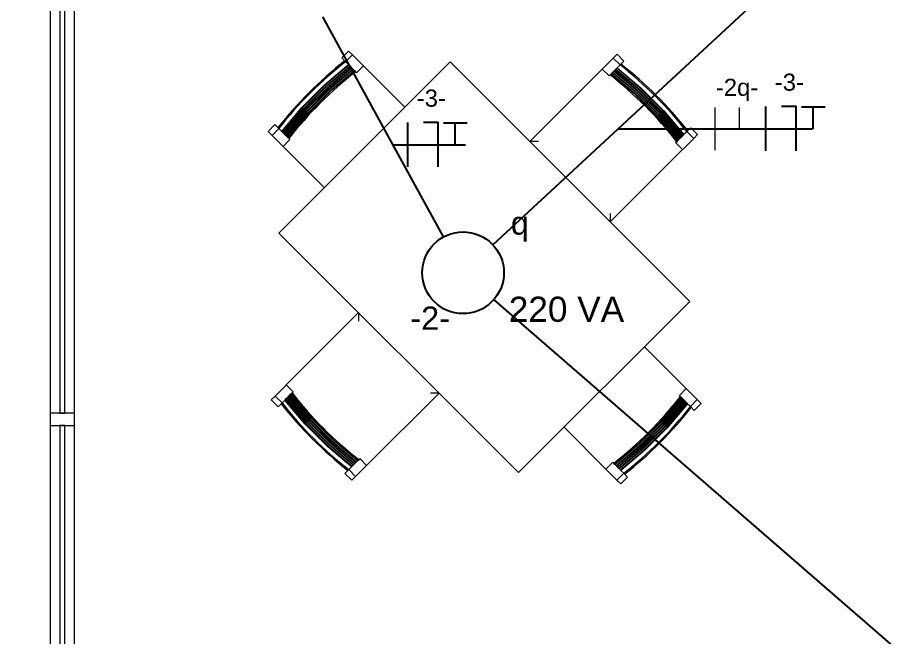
# Model space of a CAD drawing. Header units: metres. Extents: x -182 to 99, y 70 to 117.
# Drawn here: x -6.919 to -3.288, y 97.056 to 99.617 of the extents above; entities that cross this region are included whole.
import ezdxf

# ---------------------------------------------------------------- set-up
doc = ezdxf.new("R2010")
doc.units = ezdxf.units.M
doc.header["$LTSCALE"] = 0.01
for name, color, linetype, lineweight in [('A-GLAZ', 6, 'Continuous', 9), ('A-GLAZ-CWMG', 3, 'Continuous', 9), ('I-FURN', 6, 'Continuous', 9)]:
    doc.layers.add(name, color=color, linetype=linetype, lineweight=lineweight)
for name, color, linetype in [('FIAÇÃO', 10, 'Continuous'), ('Força', 7, 'Continuous'), ('Iluminação', 7, 'Continuous')]:
    doc.layers.add(name, color=color, linetype=linetype)
doc.styles.add('Arial', font='arial.ttf', dxfattribs={"height": 0.29506})
doc.styles.add('Arial_2', font='arial.ttf', dxfattribs={"height": 0.258177})
doc.dimstyles.new('Diagonal', dxfattribs={"dimscale": 0.3048, "dimtxt": 0.258177, "dimasz": 1.025262, "dimexe": 0.984252, "dimexo": 0.615157, "dimgap": 0.04101, "dimtad": 1, "dimrnd": 0.01, "dimzin": 0, "dimdsep": 46, "dimtxsty": 'Arial_2', "dimblk1": 'OBLIQUE', "dimblk2": 'OBLIQUE', "dimsah": 1, "dimcen": 0.09, "dimse1": 1, "dimse2": 1, "dimazin": 0, "dimtfac": 1, "dimtix": 1, "dimtmove": 0, "dimatfit": 3, "dimfxl": 1, "dimtvp": 1, "dimtfill": 1, "dimtolj": 1, "dimtzin": 0, "dimarcsym": 2})

# ---------------------------------------------------------------- blocks, each defined once
blk = doc.blocks.new('M_Mesa-Comedor - jou-244747-Nivel 4')
at = {"layer": 'I-FURN'}
for p, q in [((0.7183, 0.5952), (-0.6817, 0.5952)), ((-0.6817, 0.5952), (-0.6817, -0.4048)), ((0.7183, -0.4048), (0.7183, 0.5952)), ((-0.6817, -0.4048), (0.7183, -0.4048))]:
    blk.add_line(p, q, dxfattribs=at)
blk = doc.blocks.new('MS-Chaise - MS-Chaise-V5-Nivel 4')
at = {"layer": 'I-FURN'}
for p, q in [((0.42, 0.7035), (0.42, 0.7261)), ((0.46, 0.7261), (0.42, 0.7261)), ((0.46, 0.7261), (0.46, 0.7035)), ((0.85, 0.7035), (0.85, 0.7261)), ((0.85, 0.7261), (0.89, 0.7261)), ((0.89, 0.7261), (0.89, 0.7035)), ((0.42, 0.6397), (0.42, 0.7035)), ((0.46, 0.7035), (0.42, 0.7035)), ((0.46, 0.7085), (0.46, 0.7035)), ((0.46, 0.6869), (0.46, 0.7035)), ((0.46, 0.7035), (0.46, 0.6869)), ((0.85, 0.7035), (0.85, 0.7085)), ((0.85, 0.7035), (0.85, 0.6869)), ((0.85, 0.6869), (0.85, 0.7035)), ((0.85, 0.7035), (0.89, 0.7035)), ((0.89, 0.7035), (0.89, 0.6397)), ((0.46, 0.6869), (0.46, 0.6841)), ((0.46, 0.6785), (0.46, 0.6841)), ((0.46, 0.6841), (0.46, 0.6785)), ((0.46, 0.6785), (0.46, 0.6757)), ((0.46, 0.6701), (0.46, 0.6757)), ((0.46, 0.6757), (0.46, 0.6701)), ((0.46, 0.6701), (0.46, 0.6673)), ((0.46, 0.6616), (0.46, 0.6673)), ((0.46, 0.6673), (0.46, 0.6616)), ((0.46, 0.6616), (0.46, 0.6588)), ((0.46, 0.6532), (0.46, 0.6588)), ((0.46, 0.6588), (0.46, 0.6532)), ((0.85, 0.6841), (0.85, 0.6869)), ((0.85, 0.6841), (0.85, 0.6785)), ((0.85, 0.6785), (0.85, 0.6841)), ((0.85, 0.6757), (0.85, 0.6785)), ((0.85, 0.6757), (0.85, 0.6701)), ((0.85, 0.6701), (0.85, 0.6757)), ((0.85, 0.6673), (0.85, 0.6701)), ((0.85, 0.6673), (0.85, 0.6616)), ((0.85, 0.6616), (0.85, 0.6673)), ((0.85, 0.6588), (0.85, 0.6616)), ((0.85, 0.6588), (0.85, 0.6532)), ((0.85, 0.6532), (0.85, 0.6588)), ((0.42, 0.6391), (0.42, 0.6397)), ((0.42, 0.6391), (0.42, 0.2161)), ((0.42, 0.6391), (0.46, 0.6391)), ((0.46, 0.6532), (0.46, 0.6504)), ((0.46, 0.645), (0.46, 0.6504)), ((0.46, 0.6504), (0.46, 0.6397)), ((0.46, 0.6397), (0.46, 0.6391)), ((0.85, 0.6504), (0.85, 0.6532)), ((0.85, 0.6504), (0.85, 0.645)), ((0.85, 0.6397), (0.85, 0.6504)), ((0.85, 0.6391), (0.85, 0.6397)), ((0.85, 0.6391), (0.89, 0.6391)), ((0.89, 0.6397), (0.89, 0.6391)), ((0.89, 0.2161), (0.89, 0.6391))]:
    blk.add_line(p, q, dxfattribs=at)
at = {"layer": 'I-FURN', "flags": 128}
for points in [[(0.46, 0.6869), (0.5899, 0.6976), (0.7201, 0.6976), (0.85, 0.6869)], [(0.85, 0.6841), (0.7201, 0.6948), (0.5899, 0.6948), (0.46, 0.6841)], [(0.46, 0.6785), (0.5899, 0.6891), (0.7201, 0.6891), (0.85, 0.6785)], [(0.85, 0.6757), (0.7201, 0.6863), (0.5899, 0.6863), (0.46, 0.6757)], [(0.46, 0.6701), (0.5899, 0.6807), (0.7201, 0.6807), (0.85, 0.6701)], [(0.85, 0.6673), (0.7201, 0.6779), (0.5899, 0.6779), (0.46, 0.6673)], [(0.46, 0.6616), (0.5899, 0.6723), (0.7201, 0.6723), (0.85, 0.6616)], [(0.85, 0.6588), (0.7201, 0.6695), (0.5899, 0.6695), (0.46, 0.6588)], [(0.46, 0.6532), (0.5899, 0.6638), (0.7201, 0.6638), (0.85, 0.6532)], [(0.85, 0.6504), (0.7201, 0.661), (0.5899, 0.661), (0.46, 0.6504)]]:
    blk.add_lwpolyline(points, dxfattribs=at)
at = {"layer": 'I-FURN'}
for centre, major_axis, start_param, end_param in [((0.655, -0.8779), (1.6139, 0), 1.449673, 1.69192), ((0.655, -0.8779), (1.6089, 0), 1.449295, 1.692298), ((0.655, -0.9365), (1.6089, 0), 1.449295, 1.692298)]:
    blk.add_ellipse(centre, major_axis=major_axis, ratio=0.990268, start_param=start_param, end_param=end_param, dxfattribs=at)
for points in [[(0.42, 0.2161), (0.42, 0.2161), (0.4203, 0.2164), (0.4214, 0.2175), (0.4232, 0.2194), (0.4258, 0.2219), (0.4288, 0.225), (0.4324, 0.2285), (0.4364, 0.2325), (0.4406, 0.2368), (0.4435, 0.2396), (0.445, 0.2411)], [(0.89, 0.2161), (0.89, 0.2161), (0.8897, 0.2164), (0.8886, 0.2175), (0.8868, 0.2194), (0.8842, 0.2219), (0.8812, 0.225), (0.8776, 0.2285), (0.8736, 0.2325), (0.8694, 0.2367), (0.8665, 0.2397), (0.865, 0.2411)]]:
    blk.add_open_spline(points, degree=3, dxfattribs=at)
blk = doc.blocks.new('MS-Chaise - MS-Chaise-V6-Nivel 4')
at = {"layer": 'I-FURN'}
for p, q in [((0.42, -0.3948), (0.42, -0.6391)), ((0.89, -0.6391), (0.89, -0.3948)), ((0.46, -0.6391), (0.42, -0.6391)), ((0.42, -0.6397), (0.42, -0.6391)), ((0.42, -0.7035), (0.42, -0.6397)), ((0.46, -0.6391), (0.46, -0.6397)), ((0.46, -0.6397), (0.46, -0.6504)), ((0.46, -0.6504), (0.46, -0.645)), ((0.46, -0.6504), (0.46, -0.6532)), ((0.46, -0.6588), (0.46, -0.6532)), ((0.46, -0.6532), (0.46, -0.6588)), ((0.89, -0.6391), (0.85, -0.6391)), ((0.85, -0.6397), (0.85, -0.6391)), ((0.85, -0.6504), (0.85, -0.6397)), ((0.85, -0.645), (0.85, -0.6504)), ((0.85, -0.6532), (0.85, -0.6504)), ((0.85, -0.6532), (0.85, -0.6588)), ((0.85, -0.6588), (0.85, -0.6532)), ((0.89, -0.6391), (0.89, -0.6397)), ((0.89, -0.6397), (0.89, -0.7035)), ((0.46, -0.6588), (0.46, -0.6616)), ((0.46, -0.6673), (0.46, -0.6616)), ((0.46, -0.6616), (0.46, -0.6673)), ((0.46, -0.6673), (0.46, -0.6701)), ((0.46, -0.6757), (0.46, -0.6701)), ((0.46, -0.6701), (0.46, -0.6757)), ((0.46, -0.6757), (0.46, -0.6785)), ((0.46, -0.6841), (0.46, -0.6785)), ((0.46, -0.6785), (0.46, -0.6841)), ((0.46, -0.6841), (0.46, -0.6869)), ((0.46, -0.7035), (0.46, -0.6869)), ((0.46, -0.6869), (0.46, -0.7035)), ((0.85, -0.6616), (0.85, -0.6588)), ((0.85, -0.6616), (0.85, -0.6673)), ((0.85, -0.6673), (0.85, -0.6616)), ((0.85, -0.6701), (0.85, -0.6673)), ((0.85, -0.6701), (0.85, -0.6757)), ((0.85, -0.6757), (0.85, -0.6701)), ((0.85, -0.6785), (0.85, -0.6757)), ((0.85, -0.6785), (0.85, -0.6841)), ((0.85, -0.6841), (0.85, -0.6785)), ((0.85, -0.6869), (0.85, -0.6841)), ((0.85, -0.6869), (0.85, -0.7035)), ((0.85, -0.7035), (0.85, -0.6869)), ((0.42, -0.7261), (0.42, -0.7035)), ((0.42, -0.7035), (0.46, -0.7035)), ((0.46, -0.7035), (0.46, -0.7085)), ((0.46, -0.7035), (0.46, -0.7261)), ((0.85, -0.7085), (0.85, -0.7035)), ((0.85, -0.7261), (0.85, -0.7035)), ((0.89, -0.7035), (0.85, -0.7035)), ((0.89, -0.7035), (0.89, -0.7261)), ((0.42, -0.7261), (0.46, -0.7261)), ((0.89, -0.7261), (0.85, -0.7261))]:
    blk.add_line(p, q, dxfattribs=at)
at = {"layer": 'I-FURN', "flags": 128}
for points in [[(0.46, -0.6504), (0.5899, -0.661), (0.7201, -0.661), (0.85, -0.6504)], [(0.85, -0.6532), (0.7201, -0.6638), (0.5899, -0.6638), (0.46, -0.6532)], [(0.46, -0.6588), (0.5899, -0.6695), (0.7201, -0.6695), (0.85, -0.6588)], [(0.85, -0.6616), (0.7201, -0.6723), (0.5899, -0.6723), (0.46, -0.6616)], [(0.46, -0.6673), (0.5899, -0.6779), (0.7201, -0.6779), (0.85, -0.6673)], [(0.85, -0.6701), (0.7201, -0.6807), (0.5899, -0.6807), (0.46, -0.6701)], [(0.46, -0.6757), (0.5899, -0.6863), (0.7201, -0.6863), (0.85, -0.6757)], [(0.85, -0.6785), (0.7201, -0.6891), (0.5899, -0.6891), (0.46, -0.6785)], [(0.46, -0.6841), (0.5899, -0.6948), (0.7201, -0.6948), (0.85, -0.6841)], [(0.85, -0.6869), (0.7201, -0.6976), (0.5899, -0.6976), (0.46, -0.6869)]]:
    blk.add_lwpolyline(points, dxfattribs=at)
at = {"layer": 'I-FURN'}
for centre, major_axis, start_param, end_param in [((0.655, 0.9365), (1.6089, 0), 4.590887, 4.833891), ((0.655, 0.8779), (1.6089, 0), 4.590887, 4.833891), ((0.655, 0.8779), (1.6139, 0), 4.591266, 4.833512)]:
    blk.add_ellipse(centre, major_axis=major_axis, ratio=0.990268, start_param=start_param, end_param=end_param, dxfattribs=at)
blk = doc.blocks.new('MS-Chaise - MS-Chaise-V7-Nivel 4')
at = {"layer": 'I-FURN'}
for p, q in [((0.42, -0.2161), (0.42, -0.6391)), ((0.89, -0.6391), (0.89, -0.2161)), ((0.46, -0.6391), (0.42, -0.6391)), ((0.42, -0.6397), (0.42, -0.6391)), ((0.42, -0.7035), (0.42, -0.6397)), ((0.46, -0.6391), (0.46, -0.6397)), ((0.46, -0.6397), (0.46, -0.6504)), ((0.46, -0.6504), (0.46, -0.645)), ((0.46, -0.6504), (0.46, -0.6532)), ((0.46, -0.6588), (0.46, -0.6532)), ((0.46, -0.6532), (0.46, -0.6588)), ((0.89, -0.6391), (0.85, -0.6391)), ((0.85, -0.6397), (0.85, -0.6391)), ((0.85, -0.6504), (0.85, -0.6397)), ((0.85, -0.645), (0.85, -0.6504)), ((0.85, -0.6532), (0.85, -0.6504)), ((0.85, -0.6532), (0.85, -0.6588)), ((0.85, -0.6588), (0.85, -0.6532)), ((0.89, -0.6391), (0.89, -0.6397)), ((0.89, -0.6397), (0.89, -0.7035)), ((0.46, -0.6588), (0.46, -0.6616)), ((0.46, -0.6673), (0.46, -0.6616)), ((0.46, -0.6616), (0.46, -0.6673)), ((0.46, -0.6673), (0.46, -0.6701)), ((0.46, -0.6757), (0.46, -0.6701)), ((0.46, -0.6701), (0.46, -0.6757)), ((0.46, -0.6757), (0.46, -0.6785)), ((0.46, -0.6841), (0.46, -0.6785)), ((0.46, -0.6785), (0.46, -0.6841)), ((0.46, -0.6841), (0.46, -0.6869)), ((0.46, -0.7035), (0.46, -0.6869)), ((0.46, -0.6869), (0.46, -0.7035)), ((0.85, -0.6616), (0.85, -0.6588)), ((0.85, -0.6616), (0.85, -0.6673)), ((0.85, -0.6673), (0.85, -0.6616)), ((0.85, -0.6701), (0.85, -0.6673)), ((0.85, -0.6701), (0.85, -0.6757)), ((0.85, -0.6757), (0.85, -0.6701)), ((0.85, -0.6785), (0.85, -0.6757)), ((0.85, -0.6785), (0.85, -0.6841)), ((0.85, -0.6841), (0.85, -0.6785)), ((0.85, -0.6869), (0.85, -0.6841)), ((0.85, -0.6869), (0.85, -0.7035)), ((0.85, -0.7035), (0.85, -0.6869)), ((0.42, -0.7261), (0.42, -0.7035)), ((0.42, -0.7035), (0.46, -0.7035)), ((0.46, -0.7035), (0.46, -0.7085)), ((0.46, -0.7035), (0.46, -0.7261)), ((0.85, -0.7085), (0.85, -0.7035)), ((0.85, -0.7261), (0.85, -0.7035)), ((0.89, -0.7035), (0.85, -0.7035)), ((0.89, -0.7035), (0.89, -0.7261)), ((0.42, -0.7261), (0.46, -0.7261)), ((0.89, -0.7261), (0.85, -0.7261))]:
    blk.add_line(p, q, dxfattribs=at)
at = {"layer": 'I-FURN', "flags": 128}
for points in [[(0.46, -0.6504), (0.5899, -0.661), (0.7201, -0.661), (0.85, -0.6504)], [(0.85, -0.6532), (0.7201, -0.6638), (0.5899, -0.6638), (0.46, -0.6532)], [(0.46, -0.6588), (0.5899, -0.6695), (0.7201, -0.6695), (0.85, -0.6588)], [(0.85, -0.6616), (0.7201, -0.6723), (0.5899, -0.6723), (0.46, -0.6616)], [(0.46, -0.6673), (0.5899, -0.6779), (0.7201, -0.6779), (0.85, -0.6673)], [(0.85, -0.6701), (0.7201, -0.6807), (0.5899, -0.6807), (0.46, -0.6701)], [(0.46, -0.6757), (0.5899, -0.6863), (0.7201, -0.6863), (0.85, -0.6757)], [(0.85, -0.6785), (0.7201, -0.6891), (0.5899, -0.6891), (0.46, -0.6785)], [(0.46, -0.6841), (0.5899, -0.6948), (0.7201, -0.6948), (0.85, -0.6841)], [(0.85, -0.6869), (0.7201, -0.6976), (0.5899, -0.6976), (0.46, -0.6869)]]:
    blk.add_lwpolyline(points, dxfattribs=at)
at = {"layer": 'I-FURN'}
for centre, major_axis, start_param, end_param in [((0.655, 0.9365), (1.6089, 0), 4.590887, 4.833891), ((0.655, 0.8779), (1.6089, 0), 4.590887, 4.833891), ((0.655, 0.8779), (1.6139, 0), 4.591266, 4.833512)]:
    blk.add_ellipse(centre, major_axis=major_axis, ratio=0.990268, start_param=start_param, end_param=end_param, dxfattribs=at)
for points in [[(0.445, -0.2411), (0.4435, -0.2396), (0.4406, -0.2368), (0.4364, -0.2325), (0.4324, -0.2285), (0.4288, -0.225), (0.4258, -0.2219), (0.4232, -0.2194), (0.4214, -0.2175), (0.4203, -0.2164), (0.42, -0.2161), (0.42, -0.2161)], [(0.865, -0.2411), (0.8665, -0.2397), (0.8694, -0.2367), (0.8736, -0.2325), (0.8776, -0.2285), (0.8812, -0.225), (0.8842, -0.2219), (0.8868, -0.2194), (0.8886, -0.2175), (0.8897, -0.2164), (0.89, -0.2161), (0.89, -0.2161)]]:
    blk.add_open_spline(points, degree=3, dxfattribs=at)
blk = doc.blocks.new('MS-Chaise - MS-Chaise-V8-Nivel 4')
at = {"layer": 'I-FURN'}
for p, q in [((0.42, 0.7035), (0.42, 0.7261)), ((0.46, 0.7261), (0.42, 0.7261)), ((0.46, 0.7261), (0.46, 0.7035)), ((0.85, 0.7035), (0.85, 0.7261)), ((0.85, 0.7261), (0.89, 0.7261)), ((0.89, 0.7261), (0.89, 0.7035)), ((0.42, 0.6397), (0.42, 0.7035)), ((0.46, 0.7035), (0.42, 0.7035)), ((0.46, 0.7085), (0.46, 0.7035)), ((0.46, 0.6869), (0.46, 0.7035)), ((0.46, 0.7035), (0.46, 0.6869)), ((0.85, 0.7035), (0.85, 0.7085)), ((0.85, 0.7035), (0.85, 0.6869)), ((0.85, 0.6869), (0.85, 0.7035)), ((0.85, 0.7035), (0.89, 0.7035)), ((0.89, 0.7035), (0.89, 0.6397)), ((0.46, 0.6869), (0.46, 0.6841)), ((0.46, 0.6785), (0.46, 0.6841)), ((0.46, 0.6841), (0.46, 0.6785)), ((0.46, 0.6785), (0.46, 0.6757)), ((0.46, 0.6701), (0.46, 0.6757)), ((0.46, 0.6757), (0.46, 0.6701)), ((0.46, 0.6701), (0.46, 0.6673)), ((0.46, 0.6616), (0.46, 0.6673)), ((0.46, 0.6673), (0.46, 0.6616)), ((0.46, 0.6616), (0.46, 0.6588)), ((0.46, 0.6532), (0.46, 0.6588)), ((0.46, 0.6588), (0.46, 0.6532)), ((0.85, 0.6841), (0.85, 0.6869)), ((0.85, 0.6841), (0.85, 0.6785)), ((0.85, 0.6785), (0.85, 0.6841)), ((0.85, 0.6757), (0.85, 0.6785)), ((0.85, 0.6757), (0.85, 0.6701)), ((0.85, 0.6701), (0.85, 0.6757)), ((0.85, 0.6673), (0.85, 0.6701)), ((0.85, 0.6673), (0.85, 0.6616)), ((0.85, 0.6616), (0.85, 0.6673)), ((0.85, 0.6588), (0.85, 0.6616)), ((0.85, 0.6588), (0.85, 0.6532)), ((0.85, 0.6532), (0.85, 0.6588)), ((0.42, 0.6391), (0.42, 0.6397)), ((0.42, 0.6391), (0.42, 0.3975)), ((0.42, 0.6391), (0.46, 0.6391)), ((0.46, 0.6532), (0.46, 0.6504)), ((0.46, 0.645), (0.46, 0.6504)), ((0.46, 0.6504), (0.46, 0.6397)), ((0.46, 0.6397), (0.46, 0.6391)), ((0.85, 0.6504), (0.85, 0.6532)), ((0.85, 0.6504), (0.85, 0.645)), ((0.85, 0.6397), (0.85, 0.6504)), ((0.85, 0.6391), (0.85, 0.6397)), ((0.85, 0.6391), (0.89, 0.6391)), ((0.89, 0.6397), (0.89, 0.6391)), ((0.89, 0.3975), (0.89, 0.6391))]:
    blk.add_line(p, q, dxfattribs=at)
at = {"layer": 'I-FURN', "flags": 128}
for points in [[(0.46, 0.6869), (0.5899, 0.6976), (0.7201, 0.6976), (0.85, 0.6869)], [(0.85, 0.6841), (0.7201, 0.6948), (0.5899, 0.6948), (0.46, 0.6841)], [(0.46, 0.6785), (0.5899, 0.6891), (0.7201, 0.6891), (0.85, 0.6785)], [(0.85, 0.6757), (0.7201, 0.6863), (0.5899, 0.6863), (0.46, 0.6757)], [(0.46, 0.6701), (0.5899, 0.6807), (0.7201, 0.6807), (0.85, 0.6701)], [(0.85, 0.6673), (0.7201, 0.6779), (0.5899, 0.6779), (0.46, 0.6673)], [(0.46, 0.6616), (0.5899, 0.6723), (0.7201, 0.6723), (0.85, 0.6616)], [(0.85, 0.6588), (0.7201, 0.6695), (0.5899, 0.6695), (0.46, 0.6588)], [(0.46, 0.6532), (0.5899, 0.6638), (0.7201, 0.6638), (0.85, 0.6532)], [(0.85, 0.6504), (0.7201, 0.661), (0.5899, 0.661), (0.46, 0.6504)]]:
    blk.add_lwpolyline(points, dxfattribs=at)
at = {"layer": 'I-FURN'}
for centre, major_axis, start_param, end_param in [((0.655, -0.8779), (1.6139, 0), 1.449673, 1.69192), ((0.655, -0.8779), (1.6089, 0), 1.449295, 1.692298), ((0.655, -0.9365), (1.6089, 0), 1.449295, 1.692298)]:
    blk.add_ellipse(centre, major_axis=major_axis, ratio=0.990268, start_param=start_param, end_param=end_param, dxfattribs=at)
blk = doc.blocks.new('Panel de sistema - Acristalado 2-563068-Nivel 4')
at = {"layer": 'A-GLAZ'}
for p, q in [((0.9626, 0.01), (-0.9626, 0.01)), ((-0.9626, 0.01), (-0.9626, -0.01)), ((0.9626, -0.01), (0.9626, 0.01)), ((-0.9626, -0.01), (0.9626, -0.01))]:
    blk.add_line(p, q, dxfattribs=at)
blk = doc.blocks.new('Montante rectangular - Montante rectangular - 5 x 10 cm-563062-Nivel 4')
at = {"layer": 'A-GLAZ-CWMG', "lineweight": 13}
for p, q in [((-0.025, 0.05), (0.025, 0.05)), ((-0.025, -0.05), (-0.025, 0.05)), ((0.025, 0.05), (0.025, -0.05)), ((0.025, -0.05), (-0.025, -0.05))]:
    blk.add_line(p, q, dxfattribs=at)
blk = doc.blocks.new('Montante rectangular - Montante rectangular - 5 x 10 cm-V36-Nivel 4')
at = {"layer": 'A-GLAZ-CWMG'}
for p, q in [((-9.337, 0.402), (-9.337, -1.5231)), ((-9.237, -1.4837), (-9.237, 0.402))]:
    blk.add_line(p, q, dxfattribs=at)
blk = doc.blocks.new('Montante rectangular - Montante rectangular - 5 x 10 cm-562963-Nivel 4')
at = {"layer": 'A-GLAZ-CWMG'}
for p, q in [((-9.337, -5.5234), (-9.337, -7.4486)), ((-9.237, -7.4486), (-9.237, -5.5234))]:
    blk.add_line(p, q, dxfattribs=at)
blk = doc.blocks.new('_Oblique')
at = {"color": 0, "linetype": 'ByBlock', "lineweight": -2}
blk.add_line((-0.5, -0.5), (0.5, 0.5), dxfattribs=at)
blk = doc.blocks.new('*D571')
at = {"color": 0, "lineweight": -2, "transparency": 16777216}
blk.add_line((-11.7839, 111.63), (-11.7839, 81.2458), dxfattribs=at)
at = {"layer": 'Defpoints', "color": 0, "transparency": 16777216}
for p in [(-4.4829, 111.63), (-11.7839, 81.2458), (-4.4729, 81.2458)]:
    blk.add_point(p, dxfattribs=at)
at = {"color": 0, "lineweight": -2, "transparency": 16777216, "xscale": 0.3124999999999999, "yscale": 0.3124999999999999, "zscale": 0.3124999999999999}
for p, rotation in [((-11.7839, 111.63), 90), ((-11.7839, 81.2458), 270)]:
    blk.add_blockref('_Oblique', p, dxfattribs=dict(at, rotation=rotation))
at = {"color": 0, "transparency": 16777216, "insert": (-11.9283, 96.4379), "char_height": 0.25818, "attachment_point": 5, "rotation": 90, "style": 'Arial_2', "bg_fill": 3, "box_fill_scale": 1.1, "bg_fill_color": 256, "bg_fill_true_color": 13158600, "bg_fill_transparency": 0}
blk.add_mtext('\\A1;30.38', dxfattribs=at)
blk = doc.blocks.new('*D574')
at = {"color": 0, "lineweight": -2, "transparency": 16777216}
blk.add_line((-10.7839, 104.0572), (-10.7839, 86.2359), dxfattribs=at)
at = {"layer": 'Defpoints', "color": 0, "transparency": 16777216}
for p in [(-5.0229, 104.0572), (-10.7839, 86.2359), (-5.0229, 86.2359)]:
    blk.add_point(p, dxfattribs=at)
at = {"color": 0, "lineweight": -2, "transparency": 16777216, "xscale": 0.3124999999999999, "yscale": 0.3124999999999999, "zscale": 0.3124999999999999}
for p, rotation in [((-10.7839, 104.0572), 90), ((-10.7839, 86.2359), 270)]:
    blk.add_blockref('_Oblique', p, dxfattribs=dict(at, rotation=rotation))
at = {"color": 0, "transparency": 16777216, "insert": (-10.9282, 95.1466), "char_height": 0.25818, "attachment_point": 5, "rotation": 90, "style": 'Arial_2', "bg_fill": 3, "box_fill_scale": 1.1, "bg_fill_color": 256, "bg_fill_true_color": 13158600, "bg_fill_transparency": 0}
blk.add_mtext('\\A1;17.82', dxfattribs=at)
blk = doc.blocks.new('*D583')
at = {"color": 0, "lineweight": -2, "transparency": 16777216}
blk.add_line((-9.7839, 100.1359), (-9.7839, 93.6103), dxfattribs=at)
at = {"layer": 'Defpoints', "color": 0, "transparency": 16777216}
for p in [(-5.0229, 100.1359), (-9.7839, 93.6103), (-5.6839, 93.6103)]:
    blk.add_point(p, dxfattribs=at)
at = {"color": 0, "lineweight": -2, "transparency": 16777216, "xscale": 0.3124999999999999, "yscale": 0.3124999999999999, "zscale": 0.3124999999999999}
for p, rotation in [((-9.7839, 100.1359), 90), ((-9.7839, 93.6103), 270)]:
    blk.add_blockref('_Oblique', p, dxfattribs=dict(at, rotation=rotation))
at = {"color": 0, "transparency": 16777216, "insert": (-9.9283, 96.8731), "char_height": 0.25818, "attachment_point": 5, "rotation": 90, "style": 'Arial_2', "bg_fill": 3, "box_fill_scale": 1.1, "bg_fill_color": 256, "bg_fill_true_color": 13158600, "bg_fill_transparency": 0}
blk.add_mtext('\\A1;6.53', dxfattribs=at)
blk = doc.blocks.new('*D593')
at = {"color": 0, "lineweight": -2, "transparency": 16777216}
blk.add_line((-8.7839, 103.8572), (-8.7839, 88.1059), dxfattribs=at)
at = {"layer": 'Defpoints', "color": 0, "transparency": 16777216}
for p in [(-5.7839, 103.8572), (-8.7839, 88.1059), (-5.7839, 88.1059)]:
    blk.add_point(p, dxfattribs=at)
at = {"color": 0, "lineweight": -2, "transparency": 16777216, "xscale": 0.3124999999999999, "yscale": 0.3124999999999999, "zscale": 0.3124999999999999}
for p, rotation in [((-8.7839, 103.8572), 90), ((-8.7839, 88.1059), 270)]:
    blk.add_blockref('_Oblique', p, dxfattribs=dict(at, rotation=rotation))
at = {"color": 0, "transparency": 16777216, "insert": (-8.9282, 95.9816), "char_height": 0.25818, "attachment_point": 5, "rotation": 90, "style": 'Arial_2', "bg_fill": 3, "box_fill_scale": 1.1, "bg_fill_color": 256, "bg_fill_true_color": 13158600, "bg_fill_transparency": 0}
blk.add_mtext('\\A1;15.75', dxfattribs=at)
blk = doc.blocks.new('F-N-T')
at = {"layer": 'FIAÇÃO', "color": 1}
blk.add_line((2561.97, 1284.08), (2561.97, 1304.9), dxfattribs=at)
at = {"layer": 'FIAÇÃO', "color": 3}
blk.add_line((2584.31, 1294.33), (2584.31, 1304.75), dxfattribs=at)
at = {"layer": 'FIAÇÃO', "color": 5}
blk.add_lwpolyline([(2576.26, 1284.08), (2576.26, 1304.9), (2569.32, 1304.9)], dxfattribs=at)
at = {"layer": 'FIAÇÃO', "color": 3}
blk.add_lwpolyline([(2578.75, 1304.75), (2584.31, 1304.75), (2589.86, 1304.75)], dxfattribs=at)

msp = doc.modelspace()

# ---------------------------------------------------------------- linework, layer by layer
at = {"layer": 'FIAÇÃO', "lineweight": 20}
msp.add_line((-4.0369, 99.069), (-4.0369, 99.2459), dxfattribs=at)
at = {"layer": 'FIAÇÃO', "color": 18, "lineweight": 20, "true_color": 0x000000}
msp.add_line((-3.9369, 99.1563), (-3.9369, 99.2447), dxfattribs=at)
at = {"layer": 'Iluminação', "color": 0, "ltscale": 0.5}
msp.add_line((-4.4369, 99.1574), (-3.6369, 99.1574), dxfattribs=at)

# ---------------------------------------------------------------- block references
at = {"layer": 'A-GLAZ', "rotation": 89.9999999999999}
for p in [(-6.7339, 98.9443), (-6.7339, 96.9691)]:
    msp.add_blockref('Panel de sistema - Acristalado 2-563068-Nivel 4', p, dxfattribs=at)
at = {"layer": 'A-GLAZ-CWMG'}
for name, p in [('Montante rectangular - Montante rectangular - 5 x 10 cm-562963-Nivel 4', (2.5531, 105.4303)), ('Montante rectangular - Montante rectangular - 5 x 10 cm-V36-Nivel 4', (2.5531, 97.5297))]:
    msp.add_blockref(name, p, dxfattribs=at)
at = {"layer": 'A-GLAZ-CWMG', "extrusion": (0, 0, -1), "rotation": 90.00000000000004}
msp.add_blockref('Montante rectangular - Montante rectangular - 5 x 10 cm-563062-Nivel 4', (6.7339, 97.9567), dxfattribs=at)
at = {"layer": 'FIAÇÃO', "lineweight": 20, "xscale": 0.008784106945095342, "yscale": 0.008784106945095342, "zscale": 0.008784106945095342}
msp.add_blockref('F-N-T', (-26.3326, 87.7865), dxfattribs=at)
at = {"layer": 'I-FURN'}
for name, p, rotation in [('MS-Chaise - MS-Chaise-V8-Nivel 4', (-5.6671, 98.3359), 44.99999999999994), ('MS-Chaise - MS-Chaise-V7-Nivel 4', (-4.3262, 98.3228), 135), ('M_Mesa-Comedor - jou-244747-Nivel 4', (-5.0704, 98.5308), 315.0000000000001), ('MS-Chaise - MS-Chaise-V5-Nivel 4', (-4.7277, 97.9213), 135), ('MS-Chaise - MS-Chaise-V6-Nivel 4', (-5.2375, 97.9062), 45)]:
    msp.add_blockref(name, p, dxfattribs=dict(at, rotation=rotation))

# ---------------------------------------------------------------- texts
at = {"layer": 'FIAÇÃO', "lineweight": 20, "style": 'Arial'}
for s, p in [('-2q-', (-4.0344, 99.2934)), ('-3-', (-3.7908, 99.3147))]:
    msp.add_text(s, height=0.07075, dxfattribs=at).set_placement(p)

# ---------------------------------------------------------------- next in the draw order: dimensions: what is measured, and where the dimension line sits
at = {"color": 1}
dim = msp.add_linear_dim(base=(-11.7839, 81.2458), p1=(-4.4829, 111.63), p2=(-4.4729, 81.2458), angle=90, dimstyle='Diagonal', override={"dimpost": '<>'}, dxfattribs=at)
dim.commit()
dim.dimension.update_dxf_attribs({"geometry": '*D571', "text_midpoint": (-11.9283, 96.4379)})

# ---------------------------------------------------------------- next in the draw order: linework, layer by layer
at = {"layer": 'Iluminação', "color": 0, "ltscale": 0.5}
for p, q in [((-4.9547, 98.6772), (-3.7955, 99.7525)), ((-1.4003, 95.3688), (-4.9509, 98.4517))]:
    msp.add_line(p, q, dxfattribs=at)

# ---------------------------------------------------------------- next in the draw order: texts
at = {"layer": 'Iluminação', "lineweight": 20, "style": 'Arial'}
msp.add_text('q', height=0.0959, dxfattribs=at).set_placement((-4.881, 98.7198))
at = {"layer": 'Iluminação', "lineweight": 20, "insert": (-4.6511, 98.3582), "char_height": 0.104025, "width": 0.595396, "attachment_point": 8, "style": 'Arial'}
msp.add_mtext('{\\H0.0275x;\\P\\P}220 VA', dxfattribs=at)

# ---------------------------------------------------------------- next in the draw order: dimensions: what is measured, and where the dimension line sits
at = {"color": 1}
dim = msp.add_linear_dim(base=(-10.7839, 86.2359), p1=(-5.0229, 104.0572), p2=(-5.0229, 86.2359), angle=90, dimstyle='Diagonal', override={"dimpost": '<>', "dimtmove": 1}, dxfattribs=at)
dim.commit()
dim.dimension.update_dxf_attribs({"geometry": '*D574', "text_midpoint": (-10.9282, 95.1466)})

# ---------------------------------------------------------------- next in the draw order: dimensions: what is measured, and where the dimension line sits
dim = msp.add_linear_dim(base=(-9.7839, 93.6103), p1=(-5.0229, 100.1359), p2=(-5.6839, 93.6103), angle=90, dimstyle='Diagonal', override={"dimpost": '<>', "dimtmove": 1}, dxfattribs=at)
dim.commit()
dim.dimension.update_dxf_attribs({"geometry": '*D583', "text_midpoint": (-9.9283, 96.8731)})

# ---------------------------------------------------------------- next in the draw order: linework, layer by layer
at = {"layer": 'Força', "color": 0, "ltscale": 0.5}
for p, q in [((-5.1594, 98.7104), (-5.6576, 99.6206)), ((-5.368, 99.0915), (-5.068, 99.0915))]:
    msp.add_line(p, q, dxfattribs=at)
at = {"layer": 'Iluminação'}
msp.add_circle((-5.0784, 98.5624), 0.1688, dxfattribs=at)

# ---------------------------------------------------------------- next in the draw order: block references
at = {"layer": 'FIAÇÃO', "lineweight": 20, "xscale": 0.008784106945095342, "yscale": 0.008784106945095342, "zscale": 0.008784106945095342}
msp.add_blockref('F-N-T', (-27.8116, 87.7205), dxfattribs=at)

# ---------------------------------------------------------------- next in the draw order: texts
at = {"layer": 'FIAÇÃO', "lineweight": 20, "style": 'Arial'}
msp.add_text('-3-', height=0.07075, dxfattribs=at).set_placement((-5.2698, 99.2488))
at = {"layer": 'Iluminação', "lineweight": 20, "style": 'Arial'}
msp.add_text('-2-', height=0.09589, dxfattribs=at).set_placement((-5.296, 98.327))

# ---------------------------------------------------------------- next in the draw order: dimensions: what is measured, and where the dimension line sits
at = {"color": 1}
dim = msp.add_linear_dim(base=(-8.7839, 88.1059), p1=(-5.7839, 103.8572), p2=(-5.7839, 88.1059), angle=90, dimstyle='Diagonal', override={"dimpost": '<>', "dimtmove": 1}, dxfattribs=at)
dim.commit()
dim.dimension.update_dxf_attribs({"geometry": '*D593', "text_midpoint": (-8.9282, 95.9816)})

doc.saveas('drawing.dxf')
